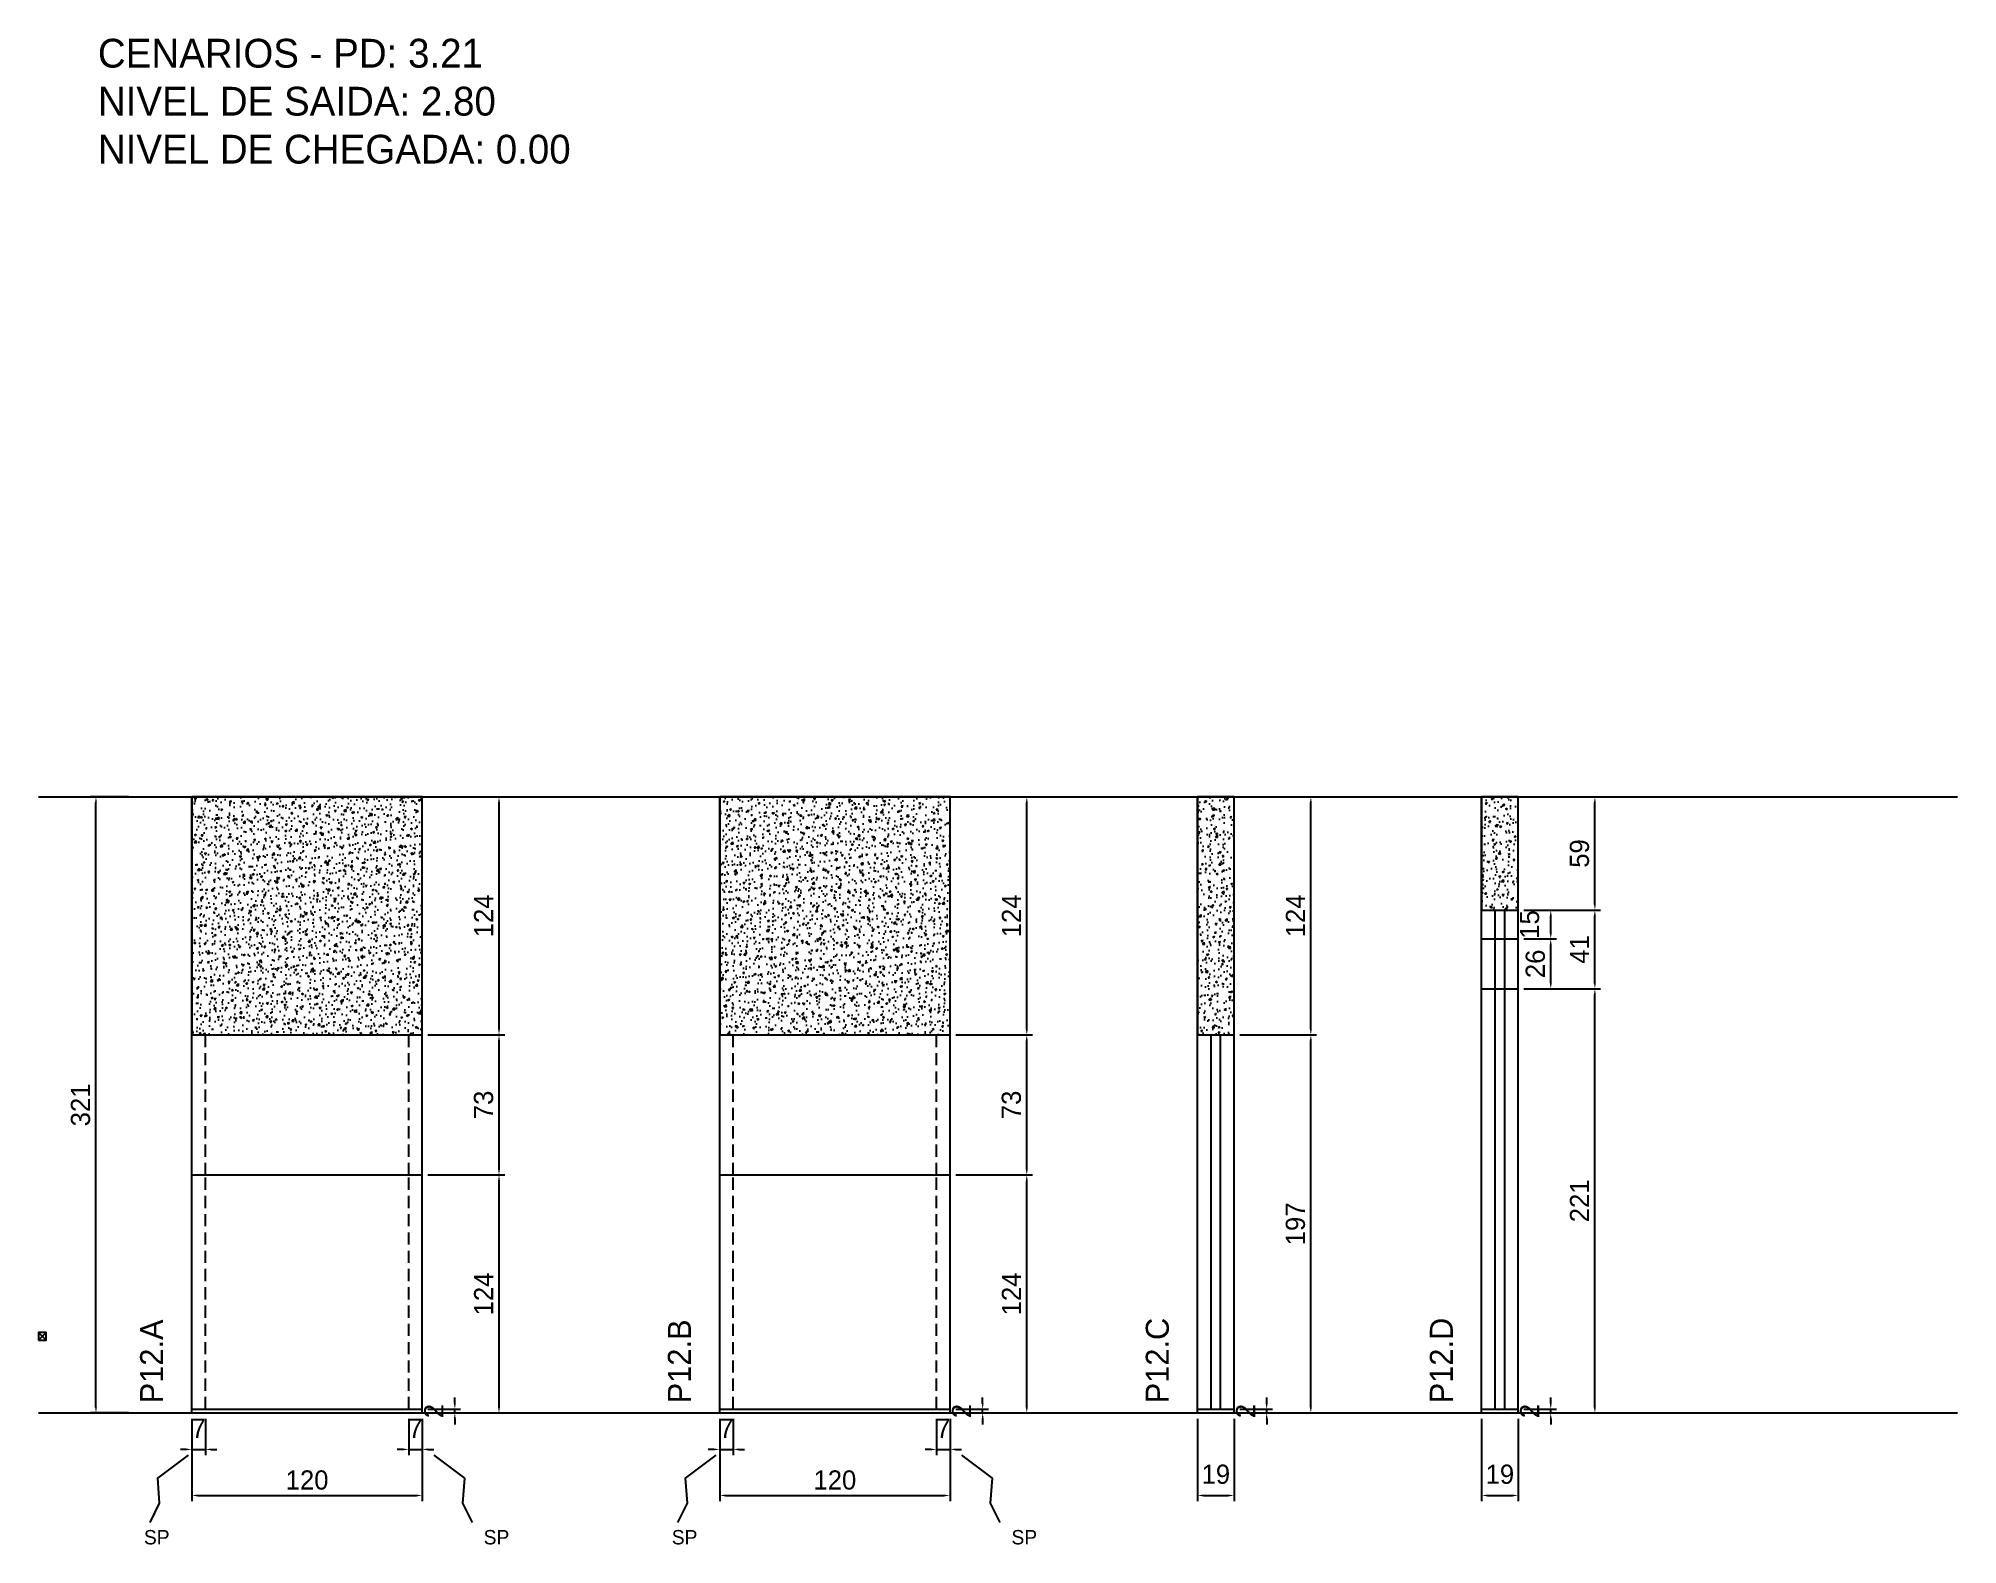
# Model space of a CAD drawing. Header units: centimetres. Extents: x 0 to 1000, y -490 to 295.
import ezdxf

# ---------------------------------------------------------------- set-up
doc = ezdxf.new("R2010")
doc.units = ezdxf.units.CM
doc.linetypes.add('DASHED', pattern=[2, -2])
doc.linetypes.add('HIDDEN', pattern=[9.525, 6.35, -3.175])
for name, color, linetype in [('COTA', 241, 'Continuous'), ('NOMENCLATURA', 7, 'Continuous'), ('Nível', 160, 'Continuous'), ('Painéis', 200, 'Continuous'), ('SARR_2.2x7', 40, 'Continuous'), ('Sarrafo de Pressão', 42, 'HIDDEN'), ('texto', 7, 'Continuous')]:
    doc.layers.add(name, color=color, linetype=linetype)
doc.dimstyles.new('PAINEL', dxfattribs={"dimtxt": 10, "dimasz": 3, "dimexe": 3, "dimexo": 3, "dimgap": 3, "dimtad": 1, "dimcen": 2.5, "dimclrd": 4, "dimclre": 4, "dimclrt": 240, "dimazin": 3, "dimtfac": 1, "dimtmove": 0, "dimatfit": 3})

# ---------------------------------------------------------------- blocks, each defined once
blk = doc.blocks.new('MULDURA')
at = {"layer": 'Paineis'}
for p, q in [((0, 0), (4, 4)), ((4, 0), (0, 4))]:
    blk.add_line(p, q, dxfattribs=at)
blk.add_lwpolyline([(0, 0), (4, 0), (4, 4), (0, 4)], close=True, dxfattribs=at)

msp = doc.modelspace()

# ---------------------------------------------------------------- hatches: boundary and pattern name
at = {"layer": 'COTA'}
h = msp.add_hatch(dxfattribs=at)
h.set_pattern_fill('AR-CONC', color=256, scale=0.05)
h.paths.add_polyline_path([(200, -224), (200, -100), (80, -100), (80, -224)])
h = msp.add_hatch(dxfattribs=at)
h.set_pattern_fill('AR-CONC', color=256, scale=0.05)
h.paths.add_polyline_path([(475, -224), (475, -100), (355, -100), (355, -224)])
h = msp.add_hatch(dxfattribs=at)
h.set_pattern_fill('AR-CONC', color=256, scale=0.05)
h.paths.add_polyline_path([(623, -224), (623, -100), (604, -100), (604, -224)])
h = msp.add_hatch(dxfattribs=at)
h.set_pattern_fill('AR-CONC', color=256, scale=0.05)
h.paths.add_polyline_path([(771, -159), (771, -100), (752, -100), (752, -159)])

# ---------------------------------------------------------------- linework, layer by layer
for p, q in [((80, -224), (80, -100)), ((80, -100), (200, -100)), ((200, -224), (200, -100)), ((355, -224), (355, -100)), ((355, -100), (475, -100)), ((475, -224), (475, -100)), ((604, -224), (604, -100)), ((604, -100), (623, -100)), ((623, -224), (623, -100)), ((752, -159), (752, -100)), ((752, -100), (771, -100)), ((771, -159), (771, -100))]:
    msp.add_line(p, q, dxfattribs=at)
for points in [[(200, -224), (200, -100), (80, -100), (80, -224)], [(475, -224), (475, -100), (355, -100), (355, -224)], [(623, -224), (623, -100), (604, -100), (604, -224)], [(771, -159), (771, -100), (752, -100), (752, -159)]]:
    msp.add_lwpolyline(points, close=True, dxfattribs=at)
at = {"layer": 'COTA', "color": 4}
for points in [[(78, -443), (62, -455), (63, -468), (58, -478)], [(206, -443), (222, -455), (221, -468), (226, -478)], [(353, -443), (337, -455), (338, -468), (333, -478)], [(481, -443), (497, -455), (496, -468), (501, -478)]]:
    msp.add_lwpolyline(points, dxfattribs=at)
at = {"layer": 'Nível', "linetype": 'DASHED'}
for points in [[(0, -100), (1000, -100)], [(0, -421), (1000, -421)]]:
    msp.add_lwpolyline(points, dxfattribs=at)
at = {"layer": 'Painéis'}
for p, q in [((752, -159), (771, -159)), ((752, -421), (752, -159)), ((771, -421), (771, -159)), ((752, -174), (771, -174)), ((752, -200), (771, -200)), ((80, -224), (200, -224)), ((80, -421), (80, -224)), ((200, -421), (200, -224)), ((355, -224), (475, -224)), ((355, -421), (355, -224)), ((475, -421), (475, -224)), ((604, -224), (623, -224)), ((604, -421), (604, -224)), ((623, -421), (623, -224)), ((80, -297), (200, -297)), ((355, -297), (475, -297)), ((80, -419), (200, -419)), ((355, -419), (475, -419)), ((604, -419), (623, -419)), ((752, -419), (771, -419))]:
    msp.add_line(p, q, dxfattribs=at)
at = {"layer": 'SARR_2.2x7'}
for points in [[(759, -174), (759, -159)], [(764, -174), (764, -159)], [(759, -200), (759, -174)], [(764, -200), (764, -174)], [(759, -419), (759, -200)], [(764, -419), (764, -200)], [(611, -419), (611, -224)], [(616, -419), (616, -224)]]:
    msp.add_lwpolyline(points, dxfattribs=at)
at = {"layer": 'Sarrafo de Pressão', "linetype": 'HIDDEN'}
for points in [[(87, -297), (87, -224)], [(193, -297), (193, -224)], [(362, -297), (362, -224)], [(468, -297), (468, -224)], [(87, -419), (87, -297)], [(193, -419), (193, -297)], [(362, -419), (362, -297)], [(468, -419), (468, -297)]]:
    msp.add_lwpolyline(points, dxfattribs=at)

# ---------------------------------------------------------------- block references
at = {"layer": 'COTA'}
msp.add_blockref('MULDURA', (0, -383), dxfattribs=at)

# ---------------------------------------------------------------- texts
at = {"layer": 'NOMENCLATURA'}
for s, p in [('CENARIOS - PD: 3.21', (31, 280)), ('NIVEL DE SAIDA: 2.80', (31, 255)), ('NIVEL DE CHEGADA: 0.00', (31, 230))]:
    msp.add_text(s, height=15, dxfattribs=at).set_placement(p)
for s, p in [('P12.A', (65, -416)), ('P12.B', (340, -416)), ('P12.C', (589, -416)), ('P12.D', (737, -416))]:
    msp.add_text(s, height=12, rotation=90, dxfattribs=at).set_placement(p)
at = {"layer": 'texto', "color": 4, "char_height": 7.5, "attachment_point": 1}
for insert in [(55, -482), (232, -482), (330, -482), (507, -482)]:
    msp.add_mtext('SP', dxfattribs=dict(at, insert=insert))

# ---------------------------------------------------------------- dimensions: what is measured, and where the dimension line sits
at = {"layer": 'COTA'}
msp.add_linear_dim(base=(30, -421), p1=(50, -421), p2=(50, -100), angle=90, dimstyle='PAINEL', dxfattribs=at).render()
at = {"layer": 'COTA', "color": 4}
for base, p1, p2 in [((240, -224), (200, -224), (200, -100)), ((515, -224), (475, -224), (475, -100)), ((663, -224), (623, -224), (623, -100)), ((811, -159), (771, -159), (771, -100)), ((788, -174), (771, -174), (771, -159)), ((811, -200), (771, -200), (771, -159)), ((788, -200), (771, -200), (771, -174)), ((811, -421), (771, -421), (771, -200)), ((240, -297), (200, -297), (200, -224)), ((515, -297), (475, -297), (475, -224)), ((663, -421), (623, -421), (623, -224)), ((240, -421), (200, -421), (200, -297)), ((515, -421), (475, -421), (475, -297)), ((217, -421), (200, -421), (200, -419)), ((492, -421), (475, -421), (475, -419)), ((640, -421), (623, -421), (623, -419)), ((788, -421), (771, -421), (771, -419))]:
    msp.add_linear_dim(base=base, p1=p1, p2=p2, angle=90, dimstyle='PAINEL', dxfattribs=at).render()
for base, p1, p2 in [((80, -440), (80, -421), (87, -421)), ((80, -464), (80, -421), (200, -421)), ((193, -440), (193, -421), (200, -421)), ((355, -440), (355, -421), (362, -421)), ((355, -464), (355, -421), (475, -421)), ((468, -440), (468, -421), (475, -421)), ((604, -464), (604, -421), (623, -421)), ((752, -464), (752, -421), (771, -421))]:
    msp.add_linear_dim(base=base, p1=p1, p2=p2, dimstyle='PAINEL', dxfattribs=at).render()

doc.saveas('drawing.dxf')
